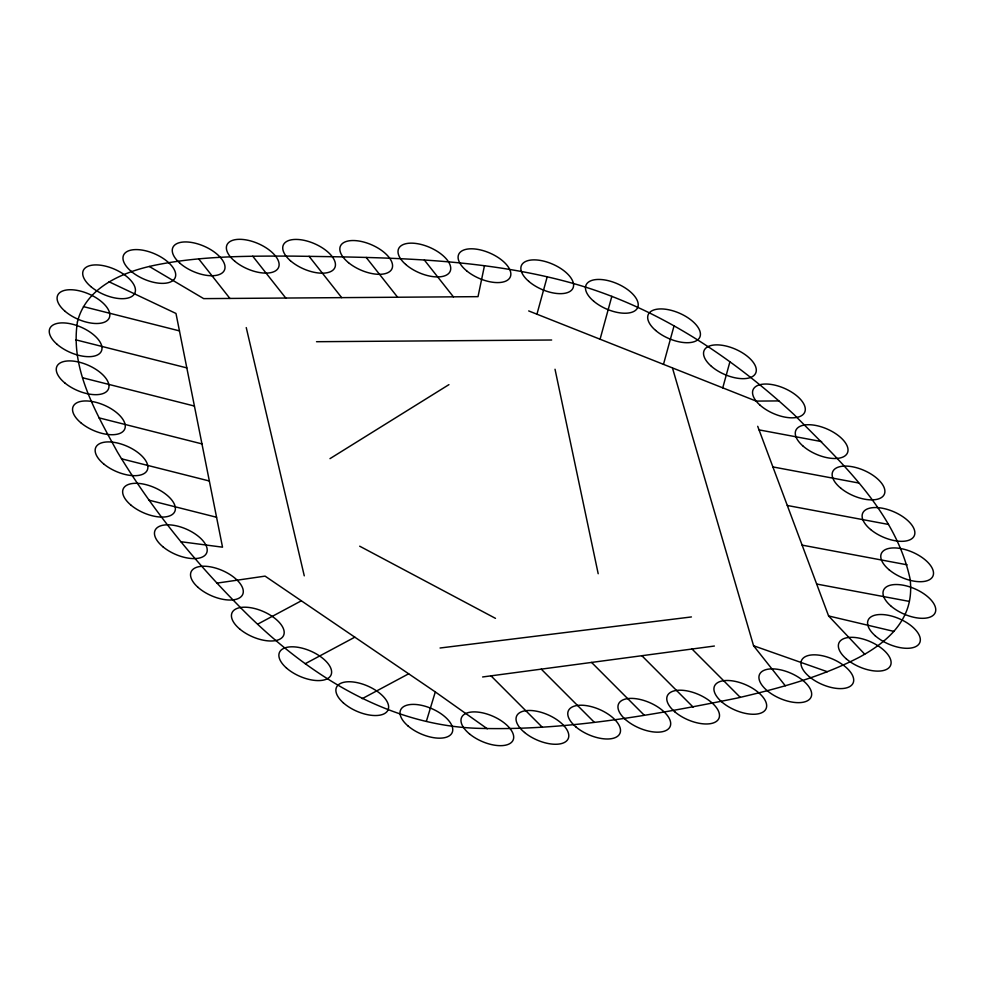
<?xml version="1.0" encoding="UTF-8"?>
<svg xmlns="http://www.w3.org/2000/svg" width="985" height="985" viewBox="0 0 985 985"><rect width="100%" height="100%" fill="white"/><g stroke="black" fill="none" stroke-linecap="round" stroke-linejoin="round"><path stroke-width="1.48" d="M484.472 265.691L478.02 296.657L203.686 298.627L149.326 266.479M536.948 314.19L547.217 276.76M600.074 339.222L611.833 296.337M663.484 364.351L674.06 325.813M722.756 387.856L729.922 361.778M426.382 721.279L435.308 691.926L265.076 576.126L216.909 583.132M329.987 458.641L448.938 384.642M257.811 624.096L301.348 600.801M305.251 663.705L354.822 637.172M362.246 698.648L408.664 673.802M482.613 676.966L714.384 646.037M440.061 648.007L691.421 616.942M316.517 341.709L551.662 340.01M778.913 400.92L756.16 401.092L528.686 310.928M180.834 541.713L222.524 547.18L175.983 313.464L109.064 281.796M759.041 429.879L821.65 441.612M772.893 466.927L858.514 482.97M787.298 505.477L888.482 524.439M802.122 545.124L907.123 564.811M816.663 584.043L909.364 601.416M757.711 426.308L828.594 615.957L893.949 631.41M83.454 306.618L179.455 330.886M75.623 339.788L186.818 367.897M82.617 377.784L194.427 406.054M98.906 417.837L201.95 443.89M121.5 458.801L209.349 481M149.018 500.183L216.565 517.26M672.595 368.402L753.574 645.754L827.326 671.721M359.685 546.195L495.48 618.358M435.308 691.926L487.316 728.789M692.024 649.016L740.277 697.368M641.851 655.714L693.132 707.095M591.579 662.425L644.313 715.27M541.258 669.135L594.127 722.103M490.986 675.845L542.415 727.373M828.594 615.957L864.731 654.212M753.574 645.754L785.291 685.769M424.363 260.04L453.408 296.842M366.186 257.43L397.608 297.236M309.068 256.309L341.696 297.642M252.739 256.211L285.761 298.036M198.65 258.833L229.911 298.443M246.25 327.586L304.267 575.843M555.023 369.252L598.19 573.738M77.433 321.947C70.083 368.612 95.791 412.358 117.289 451.795C150.68 507.3 191.644 558.039 237.089 604.101C300.634 669.628 382.931 724.948 476.925 728.297C564.565 731.03 651.725 715.356 737.309 698.045C779.024 688.293 820.936 677.089 859.166 657.315C879.617 646.308 899.945 630.954 907.604 608.077A244.181 119.123 23.6 0 0 910.054 578.811C895.414 511.301 840.697 461.953 794.132 414.648C729.836 355.265 654.336 305.449 569.17 282.326C479.523 257.873 385.812 257.504 293.579 256.125C246.853 255.977 199.647 255.903 153.697 265.47C122.3 272.192 85.843 287.546 77.433 321.947M711.441 366.358A28.159 13.741 23.6 0 0 755.47 373.574A28.159 13.741 23.6 0 0 722.842 345.39A28.159 13.741 23.6 0 0 711.441 366.358M760.186 405.291A28.159 13.741 23.6 0 0 804.376 412.887A28.159 13.741 23.6 0 0 772.191 384.606A28.159 13.741 23.6 0 0 760.186 405.291M803.28 446.291A28.159 13.741 23.6 0 0 847.235 453.334A28.159 13.741 23.6 0 0 814.423 425.212A28.159 13.741 23.6 0 0 803.28 446.291M840.784 488.191A28.159 13.741 23.6 0 0 884.308 494.285A28.159 13.741 23.6 0 0 850.461 466.447A28.159 13.741 23.6 0 0 840.784 488.191M870.605 529.524A28.159 13.741 23.6 0 0 914.228 535.852A28.159 13.741 23.6 0 0 880.639 507.94A28.159 13.741 23.6 0 0 870.605 529.524M888.999 569.687A28.159 13.741 23.6 0 0 932.795 576.385A28.159 13.741 23.6 0 0 899.6 548.362A28.159 13.741 23.6 0 0 888.999 569.687M891.363 606.403A28.159 13.741 23.6 0 0 935.073 612.916A28.159 13.741 23.6 0 0 901.669 584.942A28.159 13.741 23.6 0 0 891.363 606.403M875.086 635.657A28.159 13.741 23.6 0 0 919.362 643.451A28.159 13.741 23.6 0 0 887.411 615.12A28.159 13.741 23.6 0 0 875.086 635.657M846.337 658.879A28.159 13.741 23.6 0 0 890.305 665.958A28.159 13.741 23.6 0 0 857.541 637.824A28.159 13.741 23.6 0 0 846.337 658.879M809.535 676.88A28.159 13.741 23.6 0 0 853.096 683.073A28.159 13.741 23.6 0 0 819.348 655.21A28.159 13.741 23.6 0 0 809.535 676.88M767.475 690.904A28.159 13.741 23.6 0 0 811.049 697.146A28.159 13.741 23.6 0 0 777.362 669.258A28.159 13.741 23.6 0 0 767.475 690.904M721.451 701.64A28.159 13.741 23.6 0 0 765.702 709.397A28.159 13.741 23.6 0 0 733.69 681.078A28.159 13.741 23.6 0 0 721.451 701.64M674.86 711.847A28.159 13.741 23.6 0 0 718.742 718.755A28.159 13.741 23.6 0 0 685.782 690.67A28.159 13.741 23.6 0 0 674.86 711.847M625.401 719.469A28.159 13.741 23.6 0 0 669.701 727.349A28.159 13.741 23.6 0 0 637.861 699.005A28.159 13.741 23.6 0 0 625.401 719.469M575.954 726.942A28.159 13.741 23.6 0 0 619.774 733.714A28.159 13.741 23.6 0 0 586.654 705.666A28.159 13.741 23.6 0 0 575.954 726.942M524.549 732.471A28.159 13.741 23.6 0 0 568.16 738.775A28.159 13.741 23.6 0 0 534.523 710.862A28.159 13.741 23.6 0 0 524.549 732.471M469.5 733.911A28.159 13.741 23.6 0 0 513.074 740.166A28.159 13.741 23.6 0 0 479.387 712.278A28.159 13.741 23.6 0 0 469.5 733.911M408.135 726.056A28.159 13.741 23.6 0 0 452.004 732.926A28.159 13.741 23.6 0 0 419.007 704.854A28.159 13.741 23.6 0 0 408.135 726.056M343.371 702.871A28.159 13.741 23.6 0 0 387.647 710.702A28.159 13.741 23.6 0 0 355.733 682.359A28.159 13.741 23.6 0 0 343.371 702.871M286.487 668.039A28.159 13.741 23.6 0 0 330.689 675.673A28.159 13.741 23.6 0 0 298.566 647.391A28.159 13.741 23.6 0 0 286.487 668.039M239.614 628.923A28.159 13.741 23.6 0 0 283.458 635.707A28.159 13.741 23.6 0 0 250.375 607.659A28.159 13.741 23.6 0 0 239.614 628.923M198.022 587.356A28.159 13.741 23.6 0 0 242.31 595.186A28.159 13.741 23.6 0 0 210.396 566.843A28.159 13.741 23.6 0 0 198.022 587.356M163.104 546.921A28.159 13.741 23.6 0 0 206.616 553.028A28.159 13.741 23.6 0 0 172.781 525.177A28.159 13.741 23.6 0 0 163.104 546.921M131.227 505.354A28.159 13.741 23.6 0 0 174.788 511.535A28.159 13.741 23.6 0 0 141.04 483.672A28.159 13.741 23.6 0 0 131.227 505.354M103.622 463.873A28.159 13.741 23.6 0 0 147.245 470.214A28.159 13.741 23.6 0 0 113.657 442.302A28.159 13.741 23.6 0 0 103.622 463.873M80.671 422.627A28.159 13.741 23.6 0 0 124.529 429.472A28.159 13.741 23.6 0 0 91.506 401.412A28.159 13.741 23.6 0 0 80.671 422.627M64.85 382.968A28.159 13.741 23.6 0 0 108.387 389.124A28.159 13.741 23.6 0 0 74.601 361.273A28.159 13.741 23.6 0 0 64.85 382.968M57.105 344.331A28.159 13.741 23.6 0 0 101.159 351.596A28.159 13.741 23.6 0 0 68.593 323.412A28.159 13.741 23.6 0 0 57.105 344.331M65.207 311.395A28.159 13.741 23.6 0 0 109.076 318.266A28.159 13.741 23.6 0 0 76.067 290.193A28.159 13.741 23.6 0 0 65.207 311.395M90.78 286.549A28.159 13.741 23.6 0 0 134.674 293.468A28.159 13.741 23.6 0 0 101.726 265.384A28.159 13.741 23.6 0 0 90.78 286.549M130.709 270.937A28.159 13.741 23.6 0 0 174.825 278.361A28.159 13.741 23.6 0 0 142.456 250.141A28.159 13.741 23.6 0 0 130.709 270.937M179.787 263.094A28.159 13.741 23.6 0 0 224.051 270.875A28.159 13.741 23.6 0 0 192.087 242.544A28.159 13.741 23.6 0 0 179.787 263.094M234.861 261.296A28.159 13.741 23.6 0 0 278.484 267.625A28.159 13.741 23.6 0 0 244.883 239.712A28.159 13.741 23.6 0 0 234.861 261.296M290.427 260.729A28.159 13.741 23.6 0 0 334.555 268.216A28.159 13.741 23.6 0 0 302.235 239.971A28.159 13.741 23.6 0 0 290.427 260.729M348.493 262.663A28.159 13.741 23.6 0 0 391.981 268.72A28.159 13.741 23.6 0 0 358.097 240.894A28.159 13.741 23.6 0 0 348.493 262.663M405.672 264.423A28.159 13.741 23.6 0 0 449.825 271.971A28.159 13.741 23.6 0 0 417.591 243.714A28.159 13.741 23.6 0 0 405.672 264.423M466.607 270.801A28.159 13.741 23.6 0 0 510.218 277.093A28.159 13.741 23.6 0 0 476.592 249.193A28.159 13.741 23.6 0 0 466.607 270.801M528.773 281.378A28.159 13.741 23.6 0 0 572.777 288.531A28.159 13.741 23.6 0 0 540.1 260.385A28.159 13.741 23.6 0 0 528.773 281.378M593.635 301.151A28.159 13.741 23.6 0 0 637.48 307.96A28.159 13.741 23.6 0 0 604.408 279.9A28.159 13.741 23.6 0 0 593.635 301.151M655.604 330.431A28.159 13.741 23.6 0 0 699.609 337.596A28.159 13.741 23.6 0 0 666.943 309.438A28.159 13.741 23.6 0 0 655.604 330.431"/></g></svg>
